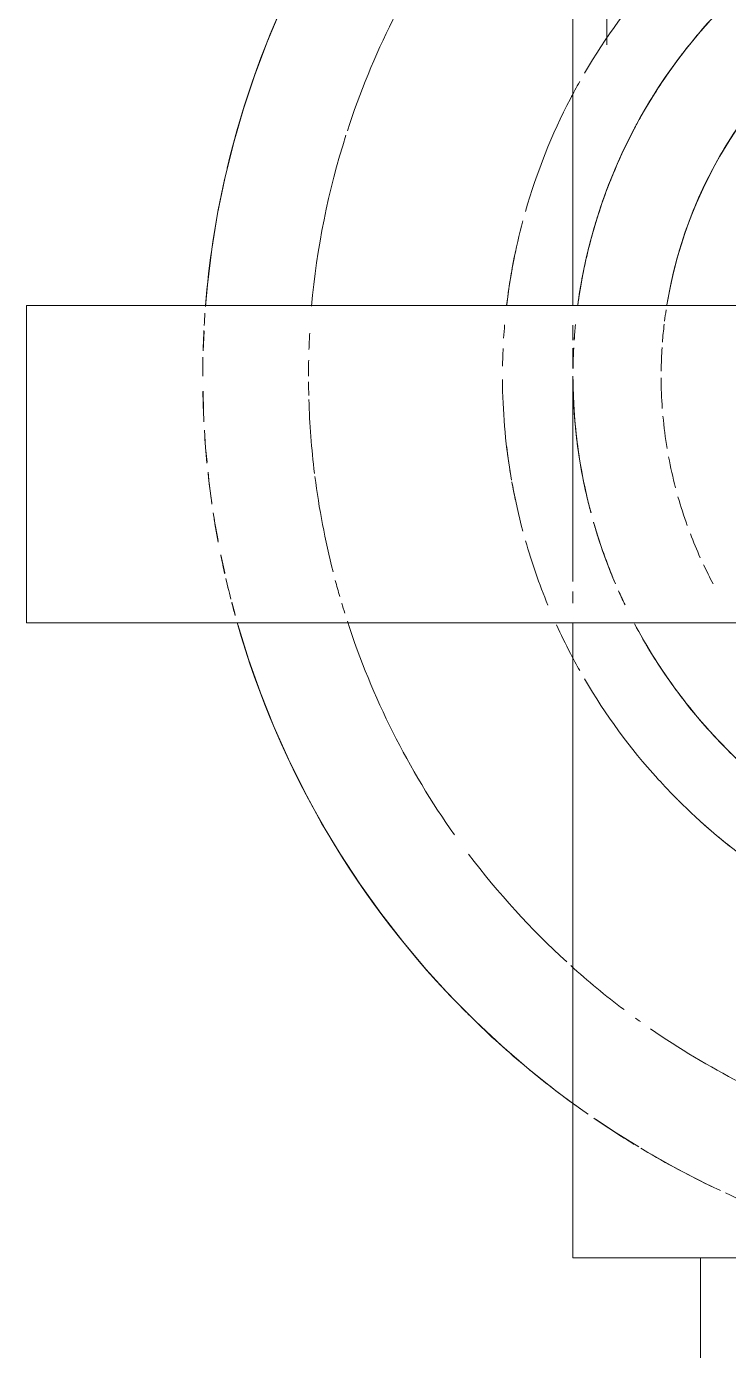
# Model space of a CAD drawing. Header units: metres. Extents: x -0.9 to 62, y -37.3 to 60.
# Drawn here: x 25.20993 to 25.22985, y 0.47238 to 0.50991 of the extents above; entities that cross this region are included whole.
import ezdxf

# ---------------------------------------------------------------- set-up
doc = ezdxf.new("R2010")
doc.units = ezdxf.units.M
doc.layers.add('P-PIPE', color=7, linetype='Continuous', lineweight=5)
doc.layers.add('P-SANR-FIXT', color=7, linetype='Continuous', lineweight=5)

# ---------------------------------------------------------------- blocks, each defined once
blk = doc.blocks.new('Joelho 90 com Bucha de Latao - Agua Fria_Soldavel - MEP - Tigre - Standard-V12-DD')
at = {"layer": 'P-PIPE', "color": 254, "true_color": 0xdfdfdf}
blk.add_line((43.5694116751696, 0.5142999999999974), (43.5694116751696, 0.5093893625208457), dxfattribs=at)
for centre, radius, start, end in [((43.58345167516961, 0.5000000000000007), 0.0125000000000038, 94.1251638704331, 170.7271120676197), ((43.58345167516961, 0.500000000000012), 0.01699999999999752, 137.7923940077314, 149.6593632831661), ((43.58345167516961, 0.500000000000012), 0.01700000000000162, 150.594312321476, 152.4515718225932), ((43.58345167516961, 0.500000000000012), 0.01699999999999465, 175.0910292280317, 176.3900944719842), ((43.58345167516961, 0.500000000000012), 0.01699999999999874, 177.362122379811, 179.0659841248767), ((43.58345167516961, 0.500000000000012), 0.01699999999999505, 180.3432503527266, 189.2734091413325), ((43.58345167516961, 0.500000000000012), 0.01699999999999609, 186.6451787499628, 189.9999999999997), ((43.58345167516961, 0.500000000000012), 0.01699999999999793, 190.1587215169746, 191.8741725647195), ((43.58345167516961, 0.500000000000012), 0.01699999999999929, 190.2941176471243, 194.9999999999989), ((43.58345167516961, 0.500000000000012), 0.01699999999999405, 195.9377760294255, 202.4595636737767), ((43.58345167516961, 0.500000000000012), 0.0170000000000005, 207.5484281774021, 209.4056876785166), ((43.58345167516961, 0.500000000000012), 0.01700000000000229, 210.3406367168343, 222.2076059922738), ((43.58345167516961, 0.500000000000012), 0.01700000000000008, 222.2171575815161, 224.9597126284675), ((43.58345167516961, 0.500000000000012), 0.01699999999999841, 225.000000000008, 243.6179463180677), ((43.58345167516961, 0.500000000000012), 0.01699999999999671, 227.9732319404442, 233.3527337384411)]:
    blk.add_arc(centre, radius, start, end, dxfattribs=at)
at = {"layer": 'P-PIPE', "color": 7, "true_color": 0xf3f3f3}
for radius, start, end in [(0.01250000000000095, 105.000000000063, 170.7271120676212), (0.01249999999999411, 171.3712101809356, 172.8407771679297), (0.01250000000000424, 173.2585033924778, 175.6062258305674), (0.01250000000000107, 176.2715738973578, 179.3561400195428), (0.01250000000000179, 180.2366182109463, 184.2063479693662), (0.01250000000000063, 185.2200063776594, 189.4773970808155), (0.01249999999999643, 190.5763907439868, 194.6805557230559), (0.01250000000000105, 195.8800879147094, 199.835184176477), (0.01249999999999836, 200.9801059551714, 204.3453914265961), (0.01249999999999646, 205.3546732271712, 208.0916945716882)]:
    blk.add_arc((43.58345167516961, 0.5000000000000007), radius, start, end, dxfattribs=at)
at = {"layer": 'P-PIPE', "color": 253, "true_color": 0xa6a6a6}
for radius, start, end in [(0.01699999999999722, 152.4515718225993, 164.0622239706566), (0.01699999999999971, 165.000000000001, 173.1817000497584), (0.01699999999999689, 167.9749640804582, 169.9474088172809), (0.01699999999999884, 169.9999999999991, 173.2183987695487), (0.01700000000000174, 204.5122971574688, 207.5484281774038)]:
    blk.add_arc((43.58345167516961, 0.500000000000012), radius, start, end, dxfattribs=at)
at = {"layer": 'P-PIPE', "color": 7, "true_color": 0xfafafa}
for radius, start, end in [(0.01249999999999893, 171.3712101809317, 172.8407771679264), (0.01250000000000012, 173.2585033924794, 175.6062258305688), (0.0124999999999935, 176.27157389736, 179.3561400195427), (0.01249999999999344, 180.2366182109454, 184.2063479693632), (0.0125000000000019, 185.2200063776597, 189.4773970808158), (0.0125000000000004, 190.5763907439893, 194.6805557230601), (0.0124999999999974, 195.8800879147045, 199.8351841764713), (0.01250000000000207, 200.9801059551768, 204.3453914266023), (0.01250000000000287, 205.3546732271825, 208.0916945717)]:
    blk.add_arc((43.58345167516961, 0.5000000000000007), radius, start, end, dxfattribs=at)
blk = doc.blocks.new('UT_Ducha higiênica - UT_Ducha higiênica-3698909-DD')
at = {"layer": 'P-SANR-FIXT'}
for p, q in [((43.56845167516961, 0.5249999999999857), (43.56845167516961, 0.5019999999999974)), ((43.57583530951347, 0.5019999999999974), (43.55295167516959, 0.5019999999999974)), ((43.5529516751696, 0.5020000000000018), (43.5529516751696, 0.4930000000000018)), ((43.55295167516959, 0.4929999999999973), (43.57984487245688, 0.4929999999999973)), ((43.56845167516961, 0.4929999999999973), (43.56845167516961, 0.4749999999999862)), ((43.56845167516962, 0.47499999999999), (43.58345167516961, 0.47499999999999)), ((43.57206876274088, 0.4749999999999862), (43.57206876274088, 0.4721647073991219))]:
    blk.add_line(p, q, dxfattribs=at)
at = {"layer": 'P-SANR-FIXT', "color": 253, "true_color": 0xa6a6a6}
for p, q in [((43.5529516751696, 0.5020000000000018), (43.5529516751696, 0.4930000000000018)), ((43.55798765274709, 0.5012722332258593), (43.55796449612134, 0.5007158063340709)), ((43.56845167516961, 0.5014456034281225), (43.56845167516961, 0.5010127486435677)), ((43.56845167516961, 0.5007865723600132), (43.56845167516961, 0.5002147759970773)), ((43.55795740928423, 0.5005310965414289), (43.55795167516962, 0.4999999999999957)), ((43.56845167516961, 0.4999212675464108), (43.56845167516961, 0.4941715000674474)), ((43.55796030982623, 0.4995683247356951), (43.55797207244976, 0.498980271978237)), ((43.55827737944355, 0.495937385731334), (43.55838611376559, 0.4953398443593487)), ((43.55845997743467, 0.4949339320647245), (43.55857387566565, 0.4944245924456259)), ((43.55860966756475, 0.4942645352428313), (43.55868255681089, 0.4939385830261075)), ((43.55877619882521, 0.4935865738853783), (43.55886865405395, 0.4932390259833046)), ((43.56845167516961, 0.4938943387181726), (43.56845167516961, 0.4935594773499276)), ((43.56850650423183, 0.4793446226216042), (43.56882691552477, 0.4791106150083318)), ((43.57037669374587, 0.4781108737400622), (43.57054305861018, 0.4780086922053028)), ((43.56845167516962, 0.47499999999999), (43.57198039119247, 0.47499999999999)), ((43.57206876274089, 0.47499999999999), (43.58345167516961, 0.47499999999999))]:
    blk.add_line(p, q, dxfattribs=at)
at = {"layer": 'P-SANR-FIXT', "color": 254, "true_color": 0xdfdfdf}
for p in [(43.57198039119247, 0.47499999999999), (43.57206876274089, 0.47499999999999)]:
    blk.add_line(p, (43.58345167516961, 0.47499999999999), dxfattribs=at)
at = {"layer": 'P-SANR-FIXT', "flags": 128}
for points in [[(43.56844489667961, 0.5206166582973834), (43.56763245406329, 0.5200000560896367), (43.56684531882616, 0.5193514580585976), (43.56608475021669, 0.5186719018227561), (43.56535196498238, 0.5179624745271245), (43.56464813542332, 0.5172243111040395), (43.56397438751664, 0.5164585924575126), (43.56333179911526, 0.5156665435740314), (43.56272139822357, 0.514849431562851), (43.56214416135276, 0.5140085636288786), (43.56160101195871, 0.5131452849814349), (43.56109281896457, 0.5122609766821987), (43.56062039537071, 0.5113570534358061), (43.56018449695412, 0.5104349613266257), (43.55978582105928, 0.5094961755053286), (43.55942500548257, 0.5085421978289661), (43.55910262745194, 0.5075745544583159), (43.55881920270348, 0.5065947934163492), (43.55857518465631, 0.5056044821117326), (43.55837096368726, 0.5046052048312953), (43.55820686650631, 0.5035985602055194), (43.55808315563396, 0.5025861586510678), (43.55803276293453, 0.5019699166232775)], [(43.5589447614927, 0.4929529309616149), (43.55924617200852, 0.4919785527042889), (43.55958630616583, 0.4910170070514859), (43.55996461982254, 0.4900698322711307), (43.56038050775751, 0.489138543640819), (43.56083330463875, 0.4882246310236936), (43.56132228608784, 0.4873295564849873), (43.56184666983878, 0.4864547519530212), (43.56240561698942, 0.4856016169284296), (43.56299823334357, 0.4847715162452624), (43.56362357084148, 0.4839657778875331), (43.56428062907653, 0.4831856908647326), (43.56496835689573, 0.4824325031496868), (43.56568565408126, 0.4817074196820688), (43.56643137311067, 0.4810116004407494), (43.56720432099255, 0.4803461585880821), (43.56800326117521, 0.4797121586890795), (43.56850650423183, 0.4793446226216042)]]:
    blk.add_lwpolyline(points, dxfattribs=at)
at = {"layer": 'P-SANR-FIXT', "color": 253, "true_color": 0xa6a6a6, "flags": 128}
for points in [[(43.55800280276029, 0.4984687148899682), (43.5580332316589, 0.4979621753037829), (43.55807345812315, 0.4975612524381878)], [(43.55810169283401, 0.4972798471146944), (43.55813505495535, 0.4969473387141294), (43.55821118349029, 0.4964071207803948)], [(43.56908855308095, 0.4789351321915896), (43.56967396636998, 0.4785424898874064), (43.57031743876716, 0.4781472682317265)], [(43.57056386514186, 0.4779970321278856), (43.57143280188318, 0.4775100759244419), (43.57234177278956, 0.4770474387245075), (43.57263579106215, 0.476912312278894)]]:
    blk.add_lwpolyline(points, dxfattribs=at)
at = {"layer": 'P-SANR-FIXT', "color": 253, "true_color": 0xa6a6a6}
for centre, radius, start, end in [((43.58345167516961, 0.5), 0.02549999999998496, 140.5582083464852, 166.6353901025738), ((43.58345167516961, 0.5), 0.02249999999998325, 144.6892477510984, 161.9999999999999), ((43.58345167516961, 0.5), 0.02249999999998325, 144.6892477510984, 161.9999999999999), ((43.5834516751696, 0.5), 0.01250000000000142, 94.12516387040105, 170.7271120676163), ((43.5834516751696, 0.5), 0.01500000000000157, 137.9656179445847, 148.3052361673882), ((43.58345167516961, 0.5), 0.02249999999998501, 162.342676909196, 174.9496488977539), ((43.58345167516961, 0.5), 0.02249999999998501, 162.342676909196, 174.9496488977539), ((43.5834516751696, 0.5), 0.01500000000000326, 152.7389272375915, 162.4917122370834), ((43.58345167516961, 0.5), 0.02549999999998443, 167.2876946934663, 175.5032724907554), ((43.5834516751696, 0.5), 0.01499999999999822, 166.5787527550526, 172.2725933896781), ((43.5834516751696, 0.5), 0.01500000000000568, 174.4123159555772, 176.0997727529121), ((43.5834516751696, 0.5), 0.014999999999999, 176.9582155344305, 179.1734492710205), ((43.5834516751696, 0.5), 0.01499999999999861, 180.3037569668554, 194.9999999999984), ((43.5834516751696, 0.5), 0.0149999999999964, 196.0222052718194, 203.1213506043669), ((43.5834516751696, 0.5), 0.01499999999999804, 204.107916479835, 205.6253874038247), ((43.58345167516961, 0.5), 0.02549999999999008, 195.9112930919065, 224.9999999999999), ((43.58345167516961, 0.5), 0.02249999999998624, 198.0000000000027, 215.3107522489055), ((43.58345167516961, 0.5), 0.02249999999998624, 198.0000000000027, 215.3107522489055), ((43.5834516751696, 0.5), 0.01500000000000013, 211.6947638326458, 222.0343820553802), ((43.58345167516961, 0.5), 0.02249999999998948, 217.0339455615933, 227.5819993759682), ((43.58345167516961, 0.5), 0.02249999999998948, 217.0339455615933, 227.5819993759682), ((43.58345167516961, 0.5), 0.02549999999998832, 225.1667164249569, 230.0163061231464), ((43.58345167516961, 0.5), 0.0254999999999847, 230.495604273664, 233.9999999999913)]:
    blk.add_arc(centre, radius, start, end, dxfattribs=at)
at = {"layer": 'P-SANR-FIXT'}
for radius, start, end in [(0.01500000000000517, 87.92686781552744, 172.2725933896742), (0.01499999999999936, 207.9268678150185, 292.4570949242028)]:
    blk.add_arc((43.5834516751696, 0.5), radius, start, end, dxfattribs=at)
at = {"layer": 'P-SANR-FIXT', "color": 254, "true_color": 0xdfdfdf}
for centre, radius, start, end in [((43.5834516751696, 0.5), 0.0125000000000038, 120.0000000000043, 170.7271120676147), ((43.5834516751696, 0.5), 0.01500000000000662, 148.3052361673795, 152.7389272375862), ((43.5834516751696, 0.5), 0.01500000000000351, 162.4917122370831, 166.578752755048), ((43.5834516751696, 0.5), 0.01249999999999893, 171.3712101809272, 172.8407771679259), ((43.58345167516961, 0.5), 0.02549999999998761, 175.9820971584157, 176.7712654017542), ((43.5834516751696, 0.5), 0.01500000000000093, 174.4123159555794, 176.0997727529138), ((43.5834516751696, 0.5), 0.01250000000000095, 173.2585033924744, 175.6062258305609), ((43.58345167516961, 0.5), 0.02549999999999056, 177.103198390073, 178.3633439968811), ((43.58345167516961, 0.5), 0.02249999999998125, 176.9087982735109, 178.0926594373546), ((43.58345167516961, 0.5), 0.02249999999998125, 176.9087982735109, 178.0926594373546), ((43.5834516751696, 0.5), 0.01500000000000518, 176.9582155344293, 179.173449271021), ((43.5834516751696, 0.5), 0.01249999999999396, 176.2715738973548, 179.3561400195326), ((43.58345167516961, 0.5), 0.02549999999998676, 178.7921963647935, 180.0000000000001), ((43.58345167516961, 0.5), 0.02249999999998665, 178.8641450849499, 180.0000000000001), ((43.58345167516961, 0.5), 0.02249999999998665, 178.8641450849499, 180.0000000000001), ((43.58345167516961, 0.5), 0.02249999999998502, 180.4176379310728, 181.4065260281196), ((43.58345167516961, 0.5), 0.02249999999998502, 180.4176379310728, 181.4065260281196), ((43.5834516751696, 0.5), 0.01500000000000261, 180.3037569668559, 193.3176962214388), ((43.5834516751696, 0.5), 0.01250000000000051, 180.2366182109464, 184.2063479693589), ((43.58345167516961, 0.5), 0.02549999999998509, 180.9910466999714, 182.9130957225445), ((43.58345167516961, 0.5), 0.02249999999998239, 181.6946534807606, 187.0420797168239), ((43.58345167516961, 0.5), 0.02249999999998239, 181.6946534807606, 187.0420797168239), ((43.5834516751696, 0.5), 0.01249999999999482, 185.2200063776554, 189.4773970808073), ((43.58345167516961, 0.5), 0.02549999999998319, 183.5149569181128, 185.5635789054198), ((43.5834516751696, 0.5), 0.0124999999999991, 190.5763907439845, 194.6805557230548), ((43.58345167516961, 0.5), 0.02549999999998738, 186.2135997501383, 188.1975209974424), ((43.58345167516961, 0.5), 0.02249999999998898, 187.2630949795619, 194.2743751167399), ((43.58345167516961, 0.5), 0.02249999999998898, 187.2630949795619, 194.2743751167399), ((43.5834516751696, 0.5), 0.01250000000000423, 195.8800879146995, 199.8351841764869), ((43.58345167516961, 0.5), 0.0254999999999824, 188.7400444167639, 190.6336780154313), ((43.5834516751696, 0.5), 0.01500000000000118, 197.5082877629546, 203.121350604372), ((43.5834516751696, 0.5), 0.01249999999999953, 200.9801059551672, 204.3453914265915), ((43.58345167516961, 0.5), 0.02549999999998477, 191.535478912584, 192.7123053118703), ((43.5834516751696, 0.5), 0.01249999999999982, 205.3546732271705, 208.0916945716874), ((43.58345167516961, 0.5), 0.02549999999998838, 193.5993078563957, 194.3553070191391), ((43.58345167516961, 0.5), 0.02249999999998415, 194.9279468217831, 196.1237436279585), ((43.58345167516961, 0.5), 0.02249999999998415, 194.9279468217831, 196.1237436279585), ((43.5834516751696, 0.5), 0.01499999999999686, 204.1079164798321, 205.6253874038223), ((43.58345167516961, 0.5), 0.02549999999998315, 194.6513061261159, 195.438901740481), ((43.58345167516961, 0.5), 0.02249999999998386, 196.6265738138173, 197.3852007180708), ((43.58345167516961, 0.5), 0.02249999999998386, 196.6265738138173, 197.3852007180708), ((43.5834516751696, 0.5), 0.01499999999999552, 207.9268678150121, 211.6947638326379), ((43.5834516751696, 0.5), 0.01500000000000776, 222.0343820553946, 224.9999999999998), ((43.58345167516961, 0.5), 0.02249999999998257, 227.9683080098129, 232.9660544383923), ((43.58345167516961, 0.5), 0.02249999999998257, 227.9683080098129, 232.9660544383923), ((43.58345167516961, 0.5), 0.02249999999998533, 233.9999999999934, 234.4310010155592), ((43.58345167516961, 0.5), 0.02249999999998533, 233.9999999999934, 234.4310010155592), ((43.58345167516961, 0.5), 0.02249999999998779, 235.3183766142122, 250.4173944827831), ((43.58345167516961, 0.5), 0.02249999999998779, 235.3183766142122, 250.4173944827831), ((43.58345167516961, 0.5), 0.0254999999999868, 234.1098826930048, 235.155283517368), ((43.58345167516961, 0.5), 0.02549999999998792, 235.5928687823505, 238.6623877816325), ((43.58345167516961, 0.5), 0.0254999999999896, 239.3450973247139, 244.4683950730453), ((43.58345167516961, 0.5), 0.02549999999998324, 245.2573290846988, 250.6226106908993)]:
    blk.add_arc(centre, radius, start, end, dxfattribs=at)
at = {"layer": 'P-SANR-FIXT', "color": 7, "true_color": 0xf3f3f3}
for radius, start, end in [(0.01250000000000116, 171.3712101809262, 172.8407771679247), (0.01249999999999661, 173.2585033924773, 175.6062258305629), (0.01249999999999389, 176.2715738973548, 179.3561400195331), (0.01249999999999471, 180.2366182109466, 184.2063479693574), (0.01249999999999245, 185.2200063776552, 189.477397080806), (0.01249999999999463, 190.576390743981, 194.6805557230502), (0.01249999999999678, 195.880087914691, 199.8351841764763), (0.01499999999999836, 193.4212472449853, 194.9999999999946), (0.01500000000000061, 196.0222052718205, 197.483242337353), (0.01249999999999543, 200.980105955161, 204.3453914265846), (0.01249999999999646, 205.3546732271647, 208.091694571681)]:
    blk.add_arc((43.5834516751696, 0.5), radius, start, end, dxfattribs=at)
at = {"layer": 'P-SANR-FIXT'}
for points, knots in [([(43.5706786125515, 0.5078674986423201), (43.57079079409763, 0.508049147013468), (43.57104956928418, 0.5084470354596381), (43.57148525882585, 0.5090528205950813), (43.57198773510394, 0.5096867429519696), (43.57253260736021, 0.5103021607887906), (43.5731231428796, 0.5108881846237106), (43.57375880629462, 0.511453311295427), (43.57443732276258, 0.5120015776738926), (43.57516089833231, 0.5125187978828973), (43.57567379165672, 0.5128321203303379), (43.57593818620408, 0.5129825838554961)], [0.3991531940369078, 0.3991531940369078, 0.3991531940369078, 0.3991531940369078, 0.4285714285714285, 0.4642857142857143, 0.5, 0.5357142857142857, 0.5714285714285714, 0.6071428571428571, 0.6428571428571428, 0.6785714285714286, 0.7142857142857143, 0.7142857142857143, 0.7142857142857143, 0.7142857142857143]), ([(43.56914179515738, 0.5044974695393728), (43.56926936599953, 0.504903518794269), (43.56955681619128, 0.5056991406920516), (43.56991668592053, 0.5064791694488717), (43.57011196737783, 0.5068599046140926)], [0.2240917429388146, 0.2240917429388146, 0.2240917429388146, 0.2240917429388146, 0.2857142857142857, 0.3456516795387769, 0.3456516795387769, 0.3456516795387769, 0.3456516795387769]), ([(43.56858599742527, 0.5020050066721925), (43.56862550316522, 0.5022974151578541), (43.56870691247034, 0.5027895592656382), (43.56881337569744, 0.503280229571622), (43.56886093642446, 0.503479642749602)], [0.09919346670927398, 0.09919346670927398, 0.09919346670927398, 0.09919346670927398, 0.1428571428571428, 0.1728513124262459, 0.1728513124262459, 0.1728513124262459, 0.1728513124262459]), ([(43.57593818620408, 0.4870174161445041), (43.57567379162889, 0.4871678795928431), (43.5751608981524, 0.4874812016205357), (43.57443732343398, 0.4879984241793218), (43.57375880378889, 0.4885466817882834), (43.57312315223109, 0.4891118411882339), (43.57253257245996, 0.4896977428797219), (43.57180629631797, 0.4905189077894745), (43.57119158974373, 0.4913351359570823), (43.57079083000106, 0.4919509520869501), (43.57067862575322, 0.4921325377969899)], [0.2857142857142857, 0.2857142857142857, 0.2857142857142857, 0.2857142857142857, 0.3214285714285714, 0.3571428571428571, 0.3928571428571428, 0.4285714285714285, 0.4642857142857143, 0.5, 0.5714285714285714, 0.6008468059628121, 0.6008468059628121, 0.6008468059628121, 0.6008468059628121])]:
    blk.add_open_spline(points, degree=3, knots=knots, dxfattribs=at)
at = {"layer": 'P-SANR-FIXT', "color": 253, "true_color": 0xa6a6a6}
for points, knots in [([(43.57593818620408, 0.512982583855496), (43.57567379162889, 0.512832120407157), (43.5751608981524, 0.5125187983794645), (43.57443732343398, 0.5120015758206784), (43.57375880378889, 0.5114533182117168), (43.57312315223109, 0.5108881588117663), (43.57253257245996, 0.5103022571202782), (43.57180629631797, 0.5094810922105256), (43.57119158974373, 0.5086648640429161), (43.57079083000104, 0.5080490479130465), (43.57067862575322, 0.507867462203005)], [0.2857142857142857, 0.2857142857142857, 0.2857142857142857, 0.2857142857142857, 0.3214285714285714, 0.3571428571428571, 0.3928571428571428, 0.4285714285714285, 0.4642857142857143, 0.5, 0.5714285714285714, 0.6008468059630921, 0.6008468059630921, 0.6008468059630921, 0.6008468059630921]), ([(43.5704514494593, 0.5074858342381426), (43.57050231000392, 0.5075744971340909), (43.57057731704811, 0.5077020574509699), (43.57065460360716, 0.5078286225010572), (43.5706786125515, 0.5078674986423201)], [0.3787024160455199, 0.3787024160455199, 0.3787024160455199, 0.3787024160455199, 0.3928571428571428, 0.3991531940369078, 0.3991531940369078, 0.3991531940369078, 0.3991531940369078]), ([(43.57011196737783, 0.5068599046140926), (43.57014940667516, 0.5069328990358468), (43.57024197199349, 0.5071099186963364), (43.57033841885516, 0.5072860945524069), (43.57039657586835, 0.5073893122708536)], [0.3456516795387769, 0.3456516795387769, 0.3456516795387769, 0.3456516795387769, 0.3571428571428571, 0.3735735226990179, 0.3735735226990179, 0.3735735226990179, 0.3735735226990179]), ([(43.57011197267904, 0.506859889981693), (43.56991669759125, 0.5064791372354185), (43.56955681284918, 0.5056991499168881), (43.56926936053545, 0.5049035338761689), (43.56914179009307, 0.5044974835178502)], [0.654348320461223, 0.654348320461223, 0.654348320461223, 0.654348320461223, 0.7142857142857143, 0.7759082570611853, 0.7759082570611853, 0.7759082570611853, 0.7759082570611853]), ([(43.56886093436162, 0.5034796484434582), (43.5688133744052, 0.503280233138444), (43.56870691304013, 0.502789557692896), (43.56862550424476, 0.502297412178135), (43.56858599854964, 0.5020050035687216)], [0.8271486875737539, 0.8271486875737539, 0.8271486875737539, 0.8271486875737539, 0.8571428571428571, 0.9008065332907259, 0.9008065332907259, 0.9008065332907259, 0.9008065332907259]), ([(43.57067862575322, 0.4921325377969899), (43.57065461195028, 0.4921714005276083), (43.57057731012421, 0.4922979234377515), (43.57050229896713, 0.4924254724022544), (43.57045143842543, 0.4925141353062464)], [0.6008468059628121, 0.6008468059628121, 0.6008468059628121, 0.6008468059628121, 0.6071428571428571, 0.621297583954536, 0.621297583954536, 0.621297583954536, 0.621297583954536]), ([(43.57067861255151, 0.4921325013576749), (43.57079079409763, 0.4919508529865286), (43.57104956928418, 0.4915529645403603), (43.57148525882585, 0.4909471794049187), (43.57198773510394, 0.4903132570480305), (43.57253260736021, 0.4896978392112094), (43.5731231428796, 0.4891118153762895), (43.57375880629462, 0.488546688704573), (43.57443732276258, 0.4879984223261074), (43.57516089833231, 0.4874812021171028), (43.57567379165672, 0.4871678796696622), (43.57593818620408, 0.487017416144504)], [0.3991531940371879, 0.3991531940371879, 0.3991531940371879, 0.3991531940371879, 0.4285714285714285, 0.4642857142857143, 0.5, 0.5357142857142857, 0.5714285714285714, 0.6071428571428571, 0.6428571428571428, 0.6785714285714286, 0.7142857142857143, 0.7142857142857143, 0.7142857142857143, 0.7142857142857143])]:
    blk.add_open_spline(points, degree=3, knots=knots, dxfattribs=at)
at = {"layer": 'P-SANR-FIXT', "color": 254, "true_color": 0xdfdfdf}
for points, knots in [([(43.57067862575322, 0.507867462203005), (43.57065461195028, 0.5078285994723882), (43.57057731012421, 0.5077020765622471), (43.57050229896713, 0.5075745275977463), (43.57045143842544, 0.5074858646937548)], [0.6008468059630921, 0.6008468059630921, 0.6008468059630921, 0.6008468059630921, 0.6071428571428571, 0.6212975839544801, 0.6212975839544801, 0.6212975839544801, 0.6212975839544801]), ([(43.57039656584142, 0.507389339947142), (43.57033841084866, 0.5072861166519195), (43.57024197187631, 0.5071099190197461), (43.57014941075522, 0.5069328877740811), (43.57011197267904, 0.506859889981693)], [0.626426477300982, 0.626426477300982, 0.626426477300982, 0.626426477300982, 0.6428571428571428, 0.654348320461223, 0.654348320461223, 0.654348320461223, 0.654348320461223]), ([(43.5704514494593, 0.4925141657618586), (43.57050231000392, 0.49242550286591), (43.57057731704811, 0.4922979425490289), (43.57065460360716, 0.4921713774989395), (43.57067861255151, 0.4921325013576749)], [0.3787024160454639, 0.3787024160454639, 0.3787024160454639, 0.3787024160454639, 0.3928571428571428, 0.3991531940371879, 0.3991531940371879, 0.3991531940371879, 0.3991531940371879])]:
    blk.add_open_spline(points, degree=3, knots=knots, dxfattribs=at)
for points in [[(43.56914179009307, 0.5044974835178502), (43.5690766884975, 0.5042902683847083), (43.56901631313826, 0.5040823429039386), (43.56896060215117, 0.5038738783323555)], [(43.56895689523675, 0.5038599808060634), (43.56892319372096, 0.503733387923804), (43.56889121137896, 0.5036065976902601), (43.56886093436162, 0.5034796484434582)], [(43.56852180768906, 0.5014521931870463), (43.56850769685199, 0.501307025274174), (43.56849572217654, 0.5011616698394916), (43.56848587750179, 0.5010161083575597)], [(43.56847242274497, 0.5007922166479822), (43.56846234554592, 0.500600531577521), (43.56845594566688, 0.5004084738405153), (43.56845320910102, 0.5002160013195099)], [(43.56845167516962, 0.5), (43.56845167516962, 0.4990307778189126), (43.56854412913027, 0.4980724300095968), (43.56873082446619, 0.4971196259673838)], [(43.56877031900789, 0.4969248609213678), (43.5687967281941, 0.4967988860114099), (43.56882479456342, 0.4966730272690339), (43.56885453150215, 0.4965473217516211)], [(43.56896060215117, 0.4961261216676434), (43.5689255368466, 0.4962573322972875), (43.56889231939204, 0.4963887564945748), (43.56886093436163, 0.496520351556529)], [(43.56913989132639, 0.4955085646348689), (43.56910318976977, 0.4956255568957493), (43.56906799438174, 0.4957427750297468), (43.56903429403064, 0.4958601882214442)], [(43.56914179515737, 0.4955025304606444), (43.56926936599952, 0.4950964812057425), (43.56941508351331, 0.4946931555229458), (43.56957941135593, 0.4942938369560595)], [(43.56974365150556, 0.4939100147219706), (43.56979875315617, 0.4937860306298242), (43.56985568036891, 0.4936624406728052), (43.56991444092437, 0.4935392475577344)]]:
    blk.add_open_spline(points, degree=3, dxfattribs=at)
at = {"layer": 'P-SANR-FIXT', "color": 253, "true_color": 0xa6a6a6}
for points in [[(43.56896060569488, 0.503873868551009), (43.56901631741032, 0.5040823311122514), (43.56907669335781, 0.5042902549693282), (43.56914179515738, 0.5044974695393728)], [(43.56886093642446, 0.503479642749602), (43.56889121393237, 0.5036065906423183), (43.56892319676998, 0.5037333795079346), (43.56895689873171, 0.5038599711592963)], [(43.56848587689232, 0.5010161100398188), (43.56849572143918, 0.5011616718747679), (43.56850769598977, 0.5013070276540689), (43.56852180673144, 0.5014521958302578)], [(43.56845320906199, 0.5002160014272693), (43.56845594556101, 0.500408474132755), (43.56846234529502, 0.5006005322700442), (43.56847242233093, 0.5007922177908469)], [(43.56873082446619, 0.4971196259673837), (43.56854413167363, 0.4980724370297381), (43.56845167516962, 0.4990307778189125), (43.56845167516962, 0.5)], [(43.5688545295434, 0.4965473163450935), (43.56882479308938, 0.4966730232004153), (43.56879672719608, 0.4967988832566633), (43.56877031842412, 0.4969248593100481)], [(43.56957941135593, 0.4942938369560595), (43.56941507912493, 0.4946931434101748), (43.56926936053545, 0.4950964661238423), (43.56914179009306, 0.4955025164821668)], [(43.56991444858356, 0.4935392686985738), (43.56985568765156, 0.4936624607743264), (43.56979875924831, 0.4937860474453149), (43.56974365615397, 0.4939100275524773)]]:
    blk.add_open_spline(points, degree=3, dxfattribs=at)
at = {"layer": 'P-SANR-FIXT', "color": 7, "true_color": 0xf3f3f3}
for points in [[(43.56886093642448, 0.4965203572503855), (43.56889232196342, 0.4963887635920707), (43.56892553993189, 0.4962573408132965), (43.56896060569488, 0.4961261314489902)], [(43.56903429840954, 0.4958602003080717), (43.56906799907951, 0.4957427879965136), (43.56910319470863, 0.4956255705279768), (43.56913989638463, 0.4955085785966108)]]:
    blk.add_open_spline(points, degree=3, dxfattribs=at)

msp = doc.modelspace()

# ---------------------------------------------------------------- block references
at = {"layer": 'P-PIPE', "color": 254, "true_color": 0xdfdfdf}
msp.add_blockref('Joelho 90 com Bucha de Latao - Agua Fria_Soldavel - MEP - Tigre - Standard-V12-DD', (-18.34301804267776, 0), dxfattribs=at)
at = {"layer": 'P-SANR-FIXT', "color": 254, "true_color": 0xdfdfdf}
msp.add_blockref('UT_Ducha higiênica - UT_Ducha higiênica-3698909-DD', (-18.34301804267776, 0), dxfattribs=at)

doc.saveas('drawing.dxf')
